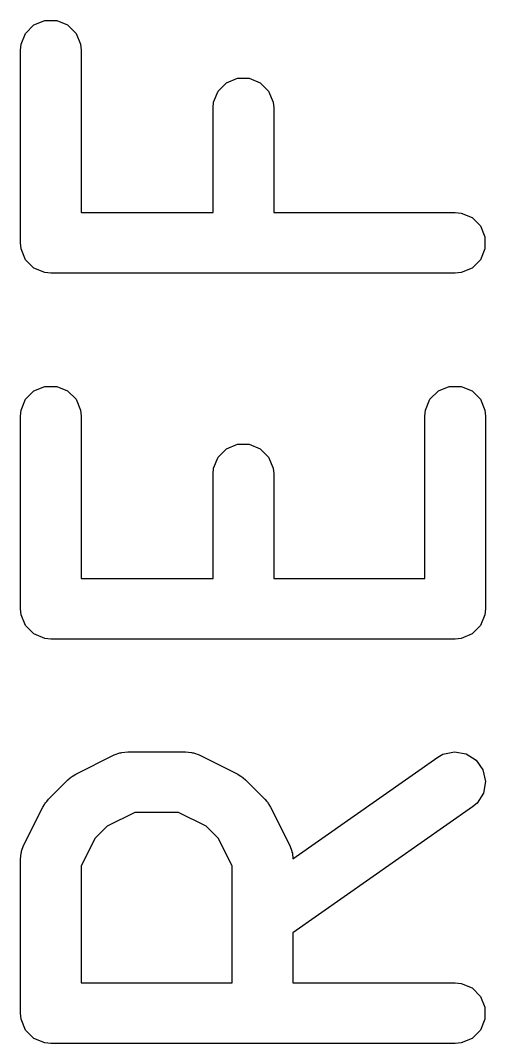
# Model space of a CAD drawing. Extents: x 2.7 to 14.1, y -9.5 to -1.1.
# Drawn here: x 4.9668 to 5.0121, y -8.4009 to -8.3013 of the extents above; entities that cross this region are included whole.
import ezdxf

# ---------------------------------------------------------------- set-up
doc = ezdxf.new("R2010")
doc.units = 0
doc.header["$MEASUREMENT"] = 0
doc.layers.add('BLACK', color=7, linetype='CONTINUOUS')

msp = doc.modelspace()

# ---------------------------------------------------------------- linework, layer by layer
at = {"layer": 'BLACK', "linetype": 'CONTINUOUS'}
for p, q in [((4.968109, -8.301715), (4.969174, -8.301274)), ((4.969174, -8.301274), (4.970326, -8.301274)), ((4.970326, -8.301274), (4.97139, -8.301715)), ((4.966854, -8.303594), (4.967294, -8.30253)), ((4.967294, -8.30253), (4.968109, -8.301715)), ((4.97139, -8.301715), (4.972205, -8.30253)), ((4.972205, -8.30253), (4.972646, -8.303594)), ((4.966797, -8.30417), (4.966854, -8.303594)), ((4.966797, -8.322918), (4.966797, -8.30417)), ((4.972646, -8.303594), (4.972702, -8.30417)), ((4.972702, -8.30417), (4.972702, -8.319965)), ((4.986042, -8.308154), (4.986857, -8.30734)), ((4.986857, -8.30734), (4.987921, -8.306899)), ((4.987921, -8.306899), (4.989073, -8.306899)), ((4.989073, -8.306899), (4.990138, -8.30734)), ((4.990138, -8.30734), (4.990952, -8.308154)), ((4.985601, -8.309219), (4.986042, -8.308154)), ((4.990952, -8.308154), (4.991393, -8.309219)), ((4.985544, -8.309795), (4.985601, -8.309219)), ((4.991393, -8.309219), (4.99145, -8.309795)), ((4.985544, -8.319965), (4.985544, -8.309795)), ((4.99145, -8.309795), (4.99145, -8.319965)), ((4.972702, -8.319965), (4.985544, -8.319965)), ((4.99145, -8.319965), (5.00912, -8.319965)), ((5.00912, -8.319965), (5.009696, -8.320022)), ((5.009696, -8.320022), (5.01076, -8.320463)), ((5.01076, -8.320463), (5.011575, -8.321278)), ((5.011575, -8.321278), (5.012016, -8.322342)), ((5.012016, -8.322342), (5.012016, -8.323494)), ((4.966854, -8.323494), (4.966797, -8.322918)), ((4.967294, -8.324559), (4.966854, -8.323494)), ((5.012016, -8.323494), (5.011575, -8.324559)), ((4.968109, -8.325373), (4.967294, -8.324559)), ((4.969174, -8.325814), (4.968109, -8.325373)), ((5.01076, -8.325373), (5.009696, -8.325814)), ((5.011575, -8.324559), (5.01076, -8.325373)), ((4.96975, -8.325871), (4.969174, -8.325814)), ((5.00912, -8.325871), (4.96975, -8.325871)), ((5.009696, -8.325814), (5.00912, -8.325871)), ((4.967294, -8.338151), (4.968109, -8.337336)), ((4.968109, -8.337336), (4.969174, -8.336895)), ((4.969174, -8.336895), (4.970326, -8.336895)), ((4.970326, -8.336895), (4.97139, -8.337336)), ((4.97139, -8.337336), (4.972205, -8.338151)), ((5.006665, -8.338151), (5.007479, -8.337336)), ((5.007479, -8.337336), (5.008544, -8.336895)), ((5.008544, -8.336895), (5.009696, -8.336895)), ((5.009696, -8.336895), (5.01076, -8.337336)), ((5.01076, -8.337336), (5.011575, -8.338151)), ((4.966854, -8.339215), (4.967294, -8.338151)), ((4.972205, -8.338151), (4.972646, -8.339215)), ((5.006224, -8.339215), (5.006665, -8.338151)), ((5.011575, -8.338151), (5.012016, -8.339215)), ((4.966797, -8.339791), (4.966854, -8.339215)), ((4.972646, -8.339215), (4.972702, -8.339791)), ((5.006167, -8.339791), (5.006224, -8.339215)), ((5.012016, -8.339215), (5.012072, -8.339791)), ((4.966797, -8.358539), (4.966797, -8.339791)), ((4.972702, -8.339791), (4.972702, -8.355586)), ((5.006167, -8.355586), (5.006167, -8.339791)), ((5.012072, -8.339791), (5.012072, -8.358539)), ((4.986042, -8.343775), (4.986857, -8.34296)), ((4.986857, -8.34296), (4.987921, -8.342519)), ((4.987921, -8.342519), (4.989073, -8.342519)), ((4.989073, -8.342519), (4.990138, -8.34296)), ((4.990138, -8.34296), (4.990952, -8.343775)), ((4.985601, -8.344839), (4.986042, -8.343775)), ((4.990952, -8.343775), (4.991393, -8.344839)), ((4.985544, -8.345415), (4.985601, -8.344839)), ((4.991393, -8.344839), (4.99145, -8.345415)), ((4.985544, -8.355586), (4.985544, -8.345415)), ((4.99145, -8.345415), (4.99145, -8.355586)), ((4.972702, -8.355586), (4.985544, -8.355586)), ((4.99145, -8.355586), (5.006167, -8.355586)), ((4.966854, -8.359115), (4.966797, -8.358539)), ((4.967294, -8.360179), (4.966854, -8.359115)), ((5.012016, -8.359115), (5.011575, -8.360179)), ((5.012072, -8.358539), (5.012016, -8.359115)), ((4.968109, -8.360994), (4.967294, -8.360179)), ((5.011575, -8.360179), (5.01076, -8.360994)), ((4.969174, -8.361435), (4.968109, -8.360994)), ((5.01076, -8.360994), (5.009696, -8.361435)), ((4.96975, -8.361491), (4.969174, -8.361435)), ((5.00912, -8.361491), (4.96975, -8.361491)), ((5.009696, -8.361435), (5.00912, -8.361491)), ((4.972179, -8.374645), (4.975928, -8.372771)), ((4.975928, -8.372771), (4.976469, -8.372564)), ((4.976469, -8.372564), (4.976575, -8.372556)), ((4.976575, -8.372556), (4.976673, -8.372516)), ((4.976673, -8.372516), (4.977249, -8.372459)), ((4.977249, -8.372459), (4.982873, -8.372459)), ((4.982873, -8.372459), (4.983449, -8.372516)), ((4.983449, -8.372516), (4.983547, -8.372556)), ((4.983547, -8.372556), (4.983653, -8.372564)), ((4.983653, -8.372564), (4.984193, -8.372771)), ((4.984193, -8.372771), (4.987943, -8.374645)), ((4.99332, -8.382867), (5.007426, -8.372993)), ((5.007426, -8.372993), (5.007931, -8.372709)), ((5.007931, -8.372709), (5.009056, -8.372459)), ((5.009056, -8.372459), (5.01019, -8.37266)), ((5.01019, -8.37266), (5.011162, -8.373279)), ((5.011162, -8.373279), (5.011823, -8.374223)), ((5.011823, -8.374223), (5.012072, -8.375348)), ((4.969536, -8.377073), (4.971411, -8.375198)), ((4.971411, -8.375198), (4.971638, -8.375013)), ((4.971638, -8.375013), (4.971689, -8.374954)), ((4.971689, -8.374954), (4.971778, -8.374898)), ((4.971778, -8.374898), (4.971859, -8.374831)), ((4.971859, -8.374831), (4.971931, -8.374801)), ((4.971931, -8.374801), (4.972179, -8.374645)), ((4.987943, -8.374645), (4.988191, -8.374801)), ((4.988191, -8.374801), (4.988263, -8.374831)), ((4.988263, -8.374831), (4.988344, -8.374898)), ((4.988344, -8.374898), (4.988433, -8.374954)), ((4.988433, -8.374954), (4.988484, -8.375013)), ((4.988484, -8.375013), (4.98871, -8.375198)), ((4.98871, -8.375198), (4.990585, -8.377073)), ((5.012072, -8.375348), (5.011871, -8.376482)), ((4.969351, -8.377299), (4.969536, -8.377073)), ((4.990585, -8.377073), (4.990771, -8.377299)), ((5.011871, -8.376482), (5.011252, -8.377454)), ((4.967109, -8.38159), (4.968983, -8.377841)), ((4.968983, -8.377841), (4.969139, -8.377593)), ((4.969139, -8.377593), (4.969169, -8.377521)), ((4.969169, -8.377521), (4.969236, -8.37744)), ((4.969236, -8.37744), (4.969292, -8.377351)), ((4.969292, -8.377351), (4.969351, -8.377299)), ((4.990771, -8.377299), (4.99083, -8.377351)), ((4.99083, -8.377351), (4.990886, -8.37744)), ((4.990886, -8.37744), (4.990952, -8.377521)), ((4.990952, -8.377521), (4.990982, -8.377593)), ((4.990982, -8.377593), (4.991138, -8.377841)), ((4.991138, -8.377841), (4.993013, -8.38159)), ((5.010813, -8.377831), (4.993325, -8.390072)), ((5.011252, -8.377454), (5.010813, -8.377831)), ((4.977946, -8.378364), (4.975248, -8.379713)), ((4.982176, -8.378364), (4.977946, -8.378364)), ((4.984873, -8.379713), (4.982176, -8.378364)), ((4.975248, -8.379713), (4.974051, -8.38091)), ((4.98607, -8.38091), (4.984873, -8.379713)), ((4.974051, -8.38091), (4.972702, -8.383608)), ((4.987419, -8.383608), (4.98607, -8.38091)), ((4.966854, -8.382335), (4.966894, -8.382236)), ((4.966894, -8.382236), (4.966902, -8.382131)), ((4.966902, -8.382131), (4.967109, -8.38159)), ((4.993013, -8.38159), (4.99322, -8.382131)), ((4.99322, -8.382131), (4.993227, -8.382237)), ((4.993227, -8.382237), (4.993268, -8.382335)), ((4.966797, -8.382911), (4.966854, -8.382335)), ((4.966797, -8.397909), (4.966797, -8.382911)), ((4.993268, -8.382335), (4.99332, -8.382867)), ((4.972702, -8.383608), (4.972702, -8.394956)), ((4.987419, -8.394956), (4.987419, -8.383608)), ((4.993325, -8.390072), (4.993325, -8.394956)), ((4.972702, -8.394956), (4.987419, -8.394956)), ((4.993325, -8.394956), (5.00912, -8.394956)), ((5.00912, -8.394956), (5.009696, -8.395013)), ((5.009696, -8.395013), (5.01076, -8.395454)), ((5.01076, -8.395454), (5.011575, -8.396268)), ((5.011575, -8.396268), (5.012016, -8.397333)), ((4.966854, -8.398485), (4.966797, -8.397909)), ((5.012016, -8.397333), (5.012016, -8.398485)), ((4.967294, -8.399549), (4.966854, -8.398485)), ((5.012016, -8.398485), (5.011575, -8.399549)), ((4.968109, -8.400364), (4.967294, -8.399549)), ((5.011575, -8.399549), (5.01076, -8.400364)), ((4.969174, -8.400805), (4.968109, -8.400364)), ((4.96975, -8.400861), (4.969174, -8.400805)), ((5.00912, -8.400861), (4.96975, -8.400861)), ((5.009696, -8.400805), (5.00912, -8.400861)), ((5.01076, -8.400364), (5.009696, -8.400805))]:
    msp.add_line(p, q, dxfattribs=at)

doc.saveas('drawing.dxf')
